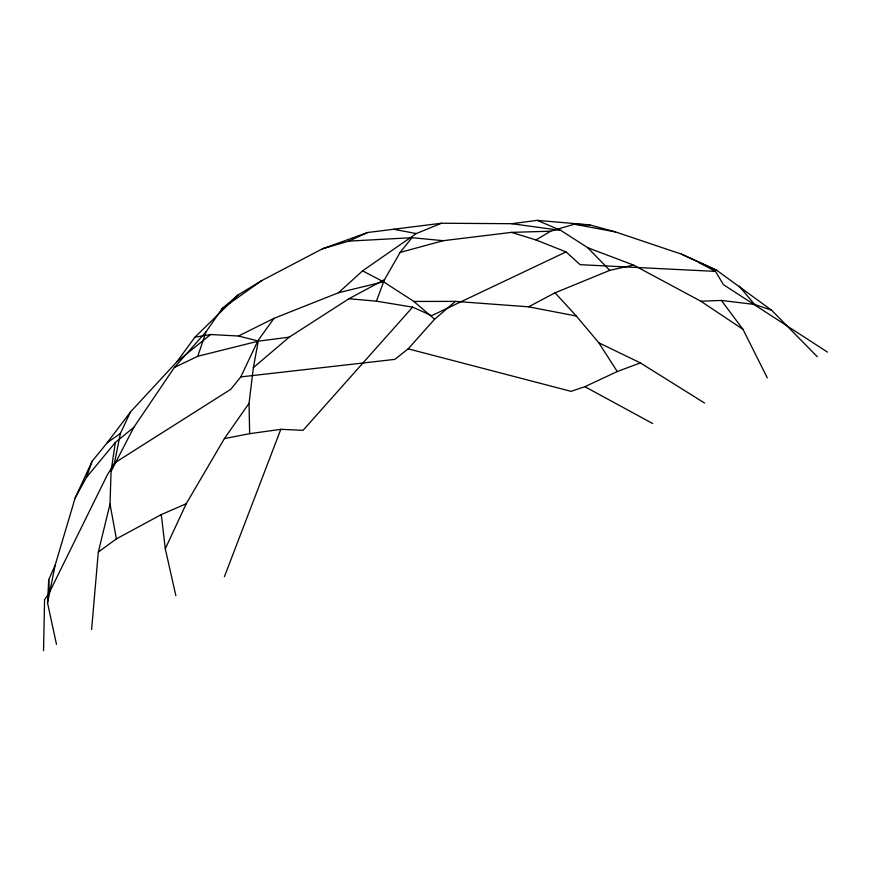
<?xml version="1.0" encoding="UTF-8"?>
<svg xmlns="http://www.w3.org/2000/svg" width="871" height="871" viewBox="0 0 871 871"><rect width="100%" height="100%" fill="white"/><g stroke="black" fill="none" stroke-linecap="round" stroke-linejoin="round"><path stroke-width="1.31" d="M43.55 650.637L44.563 599.792L49.288 592.65L107.024 475.49L114.449 463.034L120.383 433.464L130.498 411.939L176.998 361.639L194.897 337.219L238.175 294.91L261.583 280.68L322.368 248.834L367.606 232.513L441.499 223.237L511.81 223.705L560.837 230.423L587.707 247.702L633.489 265.045L700.839 301.224L742.985 329.347L767.275 377.862M91.607 629.515L98.314 552.062L110.018 504.08L111.063 471.451L115.31 442.479L133.818 427.345L174.342 367.497L205.992 331.884L221.963 308.791L238.175 294.91M56.484 644.355L47.557 602.95L48.722 579.705L55.167 565.137L75.156 497.962L92.119 461.238L107.275 442.664L130.498 411.939M175.855 595.688L165.294 548.774L186.209 503.765L224.413 438.581L249.65 433.682L249.03 403.338L253.374 367.606L258.262 341.16L289.237 337.153L348.966 298.731L384.503 279.624L400.137 252.416L411.907 237.696L443.263 240.69L511.495 232.383L550.701 231.207L574.261 224.228L589.809 224.892L615.394 231.893L681.427 254.136L716.724 270.293L771.586 310.196L817.292 356.707M47.557 602.95L55.167 565.137M174.342 367.497L197.782 356.261L205.992 331.884M75.156 497.962L86.458 477.373L92.119 461.238M348.966 298.731L376.37 301.17L384.503 279.624M224.413 576.7L280.81 429.327L303.054 430.328L412.636 307.136L431.678 315.672L566.052 251.915L580.119 264.675L715.483 271.382L723.463 284.686L827.45 352.091M114.449 463.034L230.717 389.337L240.81 376.903L257.816 340.888L273.951 318.351L338.514 292.732L383.469 281.79L413.877 301.442L434.607 319.254L455.435 301.388L528.588 306.821L576.297 316.021L598.78 342.76L617.267 371.536L640.348 362.902L704.585 403.033M111.063 471.451L133.818 427.345M224.413 438.581L249.03 403.338M86.458 477.373L115.31 442.479M240.81 376.903L394.792 359.385L408.172 348.836L434.607 319.254M338.514 292.732L362.576 270.848L416.251 233.57L441.499 223.237M253.374 367.606L289.237 337.153M176.998 361.639L210.63 334.518L238.469 336.021L257.816 340.888M98.314 552.062L116.387 538.877L161.298 514.576L186.209 503.765M221.963 308.791L261.583 280.68M107.275 442.664L120.383 433.464M511.495 232.383L535.959 239.928L550.701 231.207M528.588 306.821L555.067 292.808L609.787 270.348L633.489 265.045M238.469 336.021L273.951 318.351M408.172 348.836L571.049 391.351L584.877 386.68L617.267 371.536M322.368 248.834L348.77 241.115L367.606 232.513M400.137 252.416L443.263 240.69M197.782 356.261L258.262 341.16M194.897 337.219L210.63 334.518M249.65 433.682L280.81 429.327M511.81 223.705L537.244 220.363L589.809 224.892M348.77 241.115L411.907 237.696M700.839 301.224L721.395 300.441L754.569 304.458L771.586 310.196M413.877 301.442L455.435 301.388M376.37 301.17L412.636 307.136M574.261 224.228L615.394 231.893M393.855 229.302L416.251 233.57M535.959 239.928L566.052 251.915M537.244 220.363L560.837 230.423M681.427 254.136L716.724 270.293M598.78 342.76L640.348 362.902M362.576 270.848L383.469 281.79M698.814 262.487L715.483 271.382M584.877 386.68L652.738 423.567M587.707 247.702L609.787 270.348M555.067 292.808L576.297 316.021M739.272 286.145L754.569 304.458M721.395 300.441L742.985 329.347M110.018 504.08L116.387 538.877M161.298 514.576L165.294 548.774M48.722 579.705L49.288 592.65"/></g></svg>
